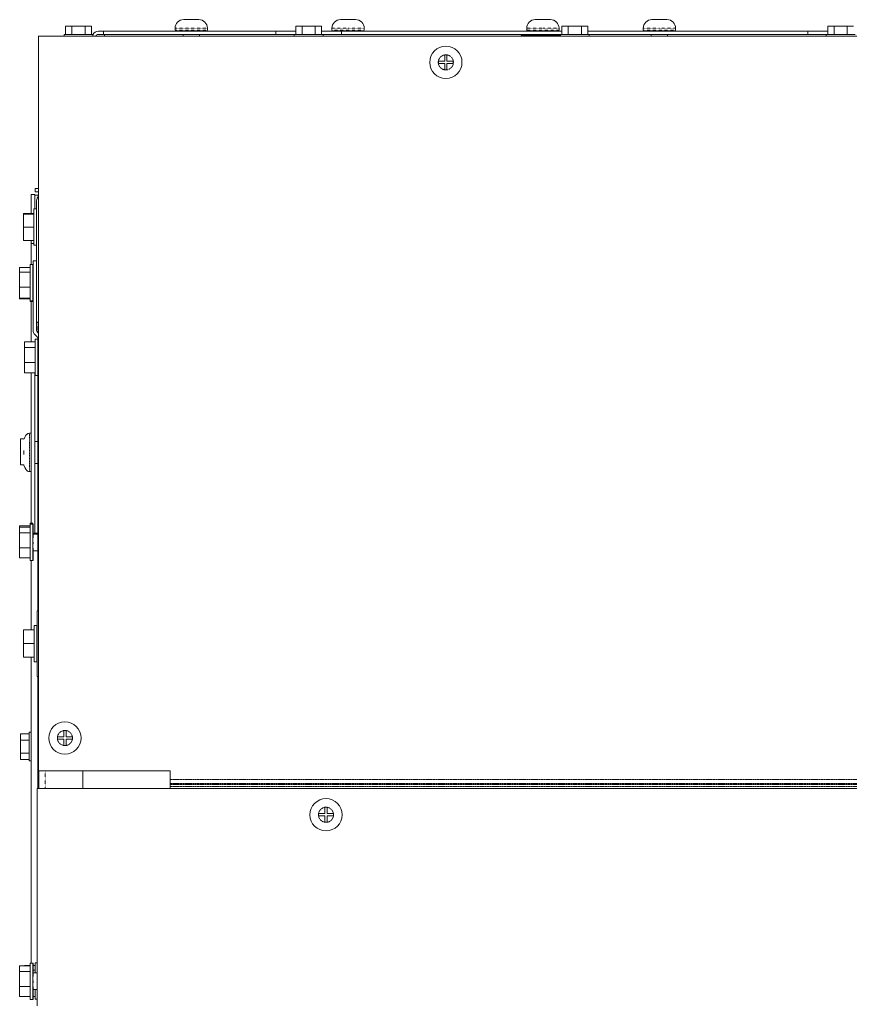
# Model space of a CAD drawing. Header units: millimetres. Extents: x 60499 to 556746, y 248297 to 497145.
# Drawn here: x 495372 to 503320, y 373118 to 382495 of the extents above; entities that cross this region are included whole.
import ezdxf

# ---------------------------------------------------------------- set-up
doc = ezdxf.new("R2010")
doc.units = ezdxf.units.MM
doc.linetypes.add('PHANTOM', pattern=[20, 10, -2, 2, -2, 2, -2])

msp = doc.modelspace()

# ---------------------------------------------------------------- linework, layer by layer
at = {"color": 7, "lineweight": 13, "ltscale": 1.24053e-05}
msp.add_line((495811.8, 382433.8), (495812.2, 382433.8), dxfattribs=at)
at = {"color": 7, "lineweight": 13, "ltscale": 0.00245}
for p, q in [((495811.8, 382351.5), (495811.8, 382433.8)), ((495812.2, 382351.5), (495812.2, 382433.8)), ((495872.8, 382351.5), (495872.8, 382433.8)), ((495998.8, 382351.5), (495998.8, 382433.8)), ((496059.4, 382351.5), (496059.4, 382433.8)), ((498013.5, 382351.5), (498013.5, 382433.8)), ((498074.1, 382351.5), (498074.1, 382433.8)), ((498200, 382351.5), (498200, 382433.8)), ((498260.7, 382351.5), (498260.7, 382433.8)), ((500559.2, 382351.5), (500559.2, 382433.8)), ((500619.8, 382351.5), (500619.8, 382433.8)), ((500745.8, 382351.5), (500745.8, 382433.8)), ((500806.4, 382351.5), (500806.4, 382433.8)), ((503102.6, 382351.5), (503102.6, 382433.8)), ((503163.2, 382351.5), (503163.2, 382433.8)), ((503289.2, 382351.5), (503289.2, 382433.8)), ((495464.3, 375661.2), (495382, 375661.2)), ((495464.3, 375600.6), (495382, 375600.6)), ((495464.3, 375474.6), (495382, 375474.6)), ((495464.3, 375414), (495382, 375414))]:
    msp.add_line(p, q, dxfattribs=at)
at = {"color": 7, "lineweight": 13, "ltscale": 0.001804}
for p, q in [((495812.2, 382433.8), (495872.8, 382433.8)), ((495998.8, 382433.8), (496059.4, 382433.8)), ((498013.5, 382433.8), (498074.1, 382433.8)), ((498200, 382433.8), (498260.7, 382433.8)), ((500559.2, 382433.8), (500619.8, 382433.8)), ((500745.8, 382433.8), (500806.4, 382433.8)), ((503102.6, 382433.8), (503163.2, 382433.8)), ((503289.2, 382433.8), (503349.8, 382433.8)), ((495382, 375600.6), (495382, 375661.2)), ((495382, 375414), (495382, 375474.6))]:
    msp.add_line(p, q, dxfattribs=at)
at = {"color": 7, "lineweight": 13, "ltscale": 0.00375}
for p, q in [((495872.8, 382433.8), (495998.8, 382433.8)), ((498074.1, 382433.8), (498200, 382433.8)), ((500619.8, 382433.8), (500745.8, 382433.8)), ((503163.2, 382433.8), (503289.2, 382433.8)), ((495382, 378296.2), (495382, 378422.1)), ((495382, 375474.6), (495382, 375600.6))]:
    msp.add_line(p, q, dxfattribs=at)
at = {"color": 7, "linetype": 'PHANTOM', "lineweight": 13, "ltscale": 0.0046}
for p, q in [((496859.6, 382413.2), (497014.2, 382413.2)), ((497014.2, 382413.2), (497168.7, 382413.2)), ((498359.6, 382413.2), (498514.1, 382413.2)), ((498514.1, 382413.2), (498668.6, 382413.2)), ((500223.1, 382413.2), (500377.6, 382413.2)), ((500377.6, 382413.2), (500532.2, 382413.2)), ((501338.4, 382413.2), (501492.9, 382413.2)), ((501492.9, 382413.2), (501647.5, 382413.2))]:
    msp.add_line(p, q, dxfattribs=at)
at = {"color": 7, "lineweight": 13, "ltscale": 0.000600019}
for p, q in [((496859.6, 382393), (496859.6, 382413.2)), ((497168.7, 382393), (497168.7, 382413.2)), ((498359.6, 382393), (498359.6, 382413.2)), ((498668.6, 382393), (498668.6, 382413.2)), ((500223.1, 382393), (500223.1, 382413.2)), ((500532.2, 382393), (500532.2, 382413.2)), ((501338.4, 382393), (501338.4, 382413.2)), ((501647.5, 382393), (501647.5, 382413.2))]:
    msp.add_line(p, q, dxfattribs=at)
at = {"color": 7, "lineweight": 13, "ltscale": 2.46904e-05}
msp.add_line((496941.9, 382495.5), (496942.8, 382495.5), dxfattribs=at)
at = {"color": 7, "lineweight": 13, "ltscale": 0.0018}
for p, q in [((496942.8, 382495.5), (497003.2, 382495.5)), ((497025.1, 382495.5), (497085.6, 382495.5)), ((498442.7, 382495.5), (498503.2, 382495.5)), ((498525, 382495.5), (498585.5, 382495.5)), ((500306.3, 382495.5), (500366.7, 382495.5)), ((500388.6, 382495.5), (500449, 382495.5)), ((501421.5, 382495.5), (501482, 382495.5)), ((501503.9, 382495.5), (501564.3, 382495.5)), ((499438.8, 382157.7), (499438.8, 382097.3)), ((499460.6, 382097.3), (499460.6, 382157.7)), ((499438.8, 382097.3), (499378.3, 382097.3)), ((499378.3, 382075.4), (499438.8, 382075.4)), ((499438.8, 382075.4), (499438.8, 382014.9)), ((499521.1, 382097.3), (499460.6, 382097.3)), ((499460.6, 382075.4), (499521.1, 382075.4)), ((499460.6, 382014.9), (499460.6, 382075.4)), ((495794.8, 375691.1), (495794.8, 375630.6)), ((495816.6, 375630.6), (495816.6, 375691.1)), ((495794.8, 375630.6), (495734.3, 375630.6)), ((495734.3, 375608.8), (495794.8, 375608.8)), ((495794.8, 375608.8), (495794.8, 375548.3)), ((495877.1, 375630.6), (495816.6, 375630.6)), ((495816.6, 375608.8), (495877.1, 375608.8)), ((495816.6, 375548.3), (495816.6, 375608.8)), ((498292.7, 374956.7), (498292.7, 374896.2)), ((498314.5, 374896.2), (498314.5, 374956.7)), ((498292.7, 374896.2), (498232.2, 374896.2)), ((498232.2, 374874.3), (498292.7, 374874.3)), ((498292.7, 374874.3), (498292.7, 374813.9)), ((498375, 374896.2), (498314.5, 374896.2)), ((498314.5, 374874.3), (498375, 374874.3)), ((498314.5, 374813.9), (498314.5, 374874.3))]:
    msp.add_line(p, q, dxfattribs=at)
at = {"color": 7, "lineweight": 13, "ltscale": 0.000325361}
for p, q in [((497003.2, 382495.5), (497014.2, 382495.5)), ((497014.2, 382495.5), (497025.1, 382495.5)), ((498514.1, 382495.5), (498525, 382495.5)), ((500377.6, 382495.5), (500388.6, 382495.5)), ((501482, 382495.5), (501492.9, 382495.5))]:
    msp.add_line(p, q, dxfattribs=at)
at = {"color": 7, "lineweight": 13, "ltscale": 2.47505e-05}
for p, q in [((497085.6, 382495.5), (497086.4, 382495.5)), ((498585.5, 382495.5), (498586.3, 382495.5)), ((500449, 382495.5), (500449.9, 382495.5))]:
    msp.add_line(p, q, dxfattribs=at)
at = {"color": 7, "lineweight": 13, "ltscale": 2.47204e-05}
for p, q in [((498441.9, 382495.5), (498442.7, 382495.5)), ((501420.7, 382495.5), (501421.5, 382495.5))]:
    msp.add_line(p, q, dxfattribs=at)
at = {"color": 7, "lineweight": 13, "ltscale": 0.000325391}
for p, q in [((498503.2, 382495.5), (498514.1, 382495.5)), ((501492.9, 382495.5), (501503.9, 382495.5))]:
    msp.add_line(p, q, dxfattribs=at)
at = {"color": 7, "lineweight": 13, "ltscale": 2.47054e-05}
msp.add_line((500305.4, 382495.5), (500306.3, 382495.5), dxfattribs=at)
at = {"color": 7, "lineweight": 13, "ltscale": 0.000325376}
msp.add_line((500366.7, 382495.5), (500377.6, 382495.5), dxfattribs=at)
at = {"color": 7, "lineweight": 13, "ltscale": 2.47805e-05}
msp.add_line((501564.3, 382495.5), (501565.2, 382495.5), dxfattribs=at)
at = {"color": 7, "lineweight": 13, "ltscale": 0.03937}
for p, q in [((512370.3, 382338.3), (495553.8, 382338.3)), ((495553.8, 382338.3), (495553.8, 375304.8)), ((496174.3, 382384.6), (497822.1, 382384.6)), ((496174.3, 382354.4), (497822.1, 382354.4)), ((496184.8, 382351.9), (496936.5, 382351.9)), ((497091.9, 382351.9), (498013.5, 382351.9)), ((498260.7, 382351.9), (500300, 382351.9)), ((498451.9, 382384.6), (500559.2, 382384.6)), ((498451.9, 382354.4), (500559.2, 382354.4)), ((500806.4, 382384.6), (502911.4, 382384.6)), ((500806.4, 382354.4), (502911.4, 382354.4)), ((501570.6, 382351.9), (503102.6, 382351.9)), ((495534.9, 380761.6), (495534.9, 379598.9)), ((495501.6, 379522.3), (495501.6, 380186.4)), ((495534.9, 379522.3), (495534.9, 380186.4)), ((495546.5, 376838.5), (495546.5, 379442.1)), ((495483.6, 379116), (495483.6, 377675.9)), ((495517.2, 377581.4), (495517.2, 379116)), ((495483.6, 376654.5), (495483.6, 377317.1)), ((495483.6, 373465.7), (495483.6, 376392.5)), ((495546.5, 375137.2), (495546.5, 376208.6)), ((495553.8, 375304.8), (496813.5, 375304.8)), ((514346, 375137.2), (495540.6, 375137.2)), ((495540.6, 363493.5), (495540.6, 375137.2))]:
    msp.add_line(p, q, dxfattribs=at)
at = {"color": 7, "lineweight": 13, "ltscale": 1.16844e-05}
msp.add_line((495797.7, 382351.5), (495798.1, 382351.5), dxfattribs=at)
at = {"color": 7, "lineweight": 13, "ltscale": 0.000392643}
for p, q in [((495797.7, 382351.5), (495797.7, 382338.3)), ((495798.1, 382351.5), (495798.1, 382338.3)), ((496073.6, 382351.5), (496073.6, 382338.3)), ((497999.3, 382351.5), (497999.3, 382338.3)), ((498274.8, 382351.5), (498274.8, 382338.3)), ((500545.1, 382351.5), (500545.1, 382338.3)), ((500820.6, 382351.5), (500820.6, 382338.3)), ((503088.5, 382351.5), (503088.5, 382338.3))]:
    msp.add_line(p, q, dxfattribs=at)
at = {"color": 7, "lineweight": 13, "ltscale": 0.0082}
for p, q in [((495798.1, 382351.5), (496073.6, 382351.5)), ((497999.3, 382351.5), (498274.8, 382351.5)), ((500545.1, 382351.5), (500820.6, 382351.5)), ((503088.5, 382351.5), (503364, 382351.5)), ((495464.3, 375399.8), (495464.3, 375675.3)), ((495483.6, 375399.8), (495483.6, 375675.3))]:
    msp.add_line(p, q, dxfattribs=at)
at = {"color": 7, "lineweight": 13, "ltscale": 0.00145}
for p, q in [((496125.6, 382384.6), (496174.3, 382384.6)), ((496125.6, 382354.4), (496174.3, 382354.4))]:
    msp.add_line(p, q, dxfattribs=at)
at = {"color": 7, "lineweight": 13, "ltscale": 0.000900028}
for p, q in [((496174.3, 382384.6), (496174.3, 382354.4)), ((497822.1, 382384.6), (497822.1, 382354.4)), ((498451.9, 382384.6), (498451.9, 382354.4)), ((502911.4, 382384.6), (502911.4, 382354.4))]:
    msp.add_line(p, q, dxfattribs=at)
at = {"color": 7, "lineweight": 13, "ltscale": 0.000405259}
msp.add_line((496184.8, 382351.9), (496184.8, 382338.3), dxfattribs=at)
at = {"color": 7, "linetype": 'PHANTOM', "lineweight": 13, "ltscale": 0.0092}
for p, q in [((497168.7, 382393), (496859.6, 382393)), ((498668.6, 382393), (498359.6, 382393)), ((500532.2, 382393), (500223.1, 382393)), ((501647.5, 382393), (501338.4, 382393))]:
    msp.add_line(p, q, dxfattribs=at)
at = {"color": 7, "lineweight": 13, "ltscale": 0.0087}
for p, q in [((497160.3, 382384.6), (496868, 382384.6)), ((498660.2, 382384.6), (498368, 382384.6)), ((500523.8, 382384.6), (500231.5, 382384.6)), ((501639.1, 382384.6), (501346.8, 382384.6))]:
    msp.add_line(p, q, dxfattribs=at)
at = {"color": 7, "lineweight": 13, "ltscale": 0.000479751}
for p, q in [((496936.5, 382338.3), (496936.5, 382354.4)), ((497091.8, 382338.3), (497091.8, 382354.4))]:
    msp.add_line(p, q, dxfattribs=at)
at = {"color": 7, "lineweight": 13, "ltscale": 0.005697}
for p, q in [((497822.1, 382384.6), (498013.5, 382384.6)), ((497822.1, 382354.4), (498013.5, 382354.4))]:
    msp.add_line(p, q, dxfattribs=at)
at = {"color": 7, "lineweight": 13, "ltscale": 0.005694}
for p, q in [((498260.7, 382384.6), (498451.9, 382384.6)), ((498260.7, 382354.4), (498451.9, 382354.4))]:
    msp.add_line(p, q, dxfattribs=at)
at = {"color": 7, "lineweight": 13, "ltscale": 7.49723e-05}
msp.add_line((498436.4, 382351.9), (498436.4, 382354.4), dxfattribs=at)
at = {"color": 7, "lineweight": 13, "ltscale": 7.46119e-05}
msp.add_line((498591.8, 382351.9), (498591.8, 382354.4), dxfattribs=at)
at = {"color": 7, "lineweight": 13, "ltscale": 0.00012976}
msp.add_line((500171, 382342.6), (500171, 382338.3), dxfattribs=at)
at = {"color": 7, "lineweight": 13, "ltscale": 0.011135}
msp.add_line((500545.1, 382342.6), (500171, 382342.6), dxfattribs=at)
at = {"color": 7, "lineweight": 13, "ltscale": 0.000349871}
for p, q in [((500300, 382342.6), (500300, 382354.4)), ((500455.3, 382342.6), (500455.3, 382354.4))]:
    msp.add_line(p, q, dxfattribs=at)
at = {"color": 7, "lineweight": 13, "ltscale": 0.003093}
msp.add_line((500455.3, 382351.9), (500559.2, 382351.9), dxfattribs=at)
at = {"color": 7, "lineweight": 13, "ltscale": 0.018124}
msp.add_line((500806.4, 382351.9), (501415.3, 382351.9), dxfattribs=at)
at = {"color": 7, "lineweight": 13, "ltscale": 0.000479871}
for p, q in [((501415.2, 382338.3), (501415.2, 382354.4)), ((501570.6, 382338.3), (501570.6, 382354.4))]:
    msp.add_line(p, q, dxfattribs=at)
at = {"color": 7, "lineweight": 13, "ltscale": 0.005693}
for p, q in [((502911.4, 382384.6), (503102.6, 382384.6)), ((502911.4, 382354.4), (503102.6, 382354.4))]:
    msp.add_line(p, q, dxfattribs=at)
at = {"color": 7, "lineweight": 13, "ltscale": 0.00065}
for p, q in [((499460.6, 382157.7), (499438.8, 382157.7)), ((499378.3, 382097.3), (499378.3, 382075.4)), ((495816.6, 375691.1), (495794.8, 375691.1)), ((495734.3, 375630.6), (495734.3, 375608.8)), ((498314.5, 374956.7), (498292.7, 374956.7)), ((498232.2, 374896.2), (498232.2, 374874.3))]:
    msp.add_line(p, q, dxfattribs=at)
at = {"color": 7, "lineweight": 13, "ltscale": 0.000650721}
for p, q in [((499521.1, 382075.4), (499521.1, 382097.3)), ((495877.1, 375608.8), (495877.1, 375630.6)), ((498375, 374874.3), (498375, 374896.2))]:
    msp.add_line(p, q, dxfattribs=at)
at = {"color": 7, "lineweight": 13, "ltscale": 0.000650706}
msp.add_line((499438.8, 382014.9), (499460.6, 382014.9), dxfattribs=at)
at = {"color": 7, "lineweight": 13, "ltscale": 0.005402}
msp.add_line((495483.6, 380638.5), (495483.6, 380820), dxfattribs=at)
at = {"color": 7, "lineweight": 13, "ltscale": 0.000999991}
msp.add_line((495483.6, 380820), (495517.2, 380820), dxfattribs=at)
at = {"color": 7, "lineweight": 13, "ltscale": 0.004074}
msp.add_line((495517.2, 380683.1), (495517.2, 380820), dxfattribs=at)
at = {"color": 7, "lineweight": 13, "ltscale": 0.000999871}
msp.add_line((495520.5, 380879.6), (495520.5, 380846), dxfattribs=at)
at = {"color": 7, "lineweight": 13, "ltscale": 0.000989058}
for p, q in [((495520.5, 380879.6), (495553.8, 380879.6)), ((495520.5, 380846), (495553.8, 380846))]:
    msp.add_line(p, q, dxfattribs=at)
at = {"color": 7, "lineweight": 13, "ltscale": 0.000875007}
msp.add_line((495546.6, 380816.6), (495517.2, 380816.6), dxfattribs=at)
at = {"color": 7, "linetype": 'PHANTOM', "lineweight": 13, "ltscale": 0.000555084}
msp.add_line((495546.6, 380798), (495546.6, 380816.6), dxfattribs=at)
at = {"color": 7, "lineweight": 13, "ltscale": 0.000214104}
msp.add_line((495546.6, 380816.6), (495553.8, 380816.6), dxfattribs=at)
at = {"color": 7, "lineweight": 13, "ltscale": 0.003}
for p, q in [((495508.9, 380638.5), (495408.1, 380638.5)), ((495508.9, 380633.3), (495408.1, 380633.3)), ((495508.9, 380508.6), (495408.1, 380508.6)), ((495508.9, 380380.1), (495408.1, 380380.1)), ((495473.5, 380123.6), (495372.7, 380123.6)), ((495473.5, 380079.3), (495372.7, 380079.3)), ((495473.5, 379933.7), (495372.7, 379933.7)), ((495473.5, 379829.3), (495372.7, 379829.3)), ((495473.5, 379823), (495372.7, 379823)), ((495520.5, 379411.1), (495419.7, 379411.1)), ((495520.5, 379356.9), (495419.7, 379356.9)), ((495520.5, 379212.8), (495419.7, 379212.8)), ((495520.5, 379116), (495419.7, 379116)), ((495473.2, 377649.2), (495372.4, 377649.2)), ((495473.2, 377638.5), (495372.4, 377638.5)), ((495473.2, 377584.3), (495372.4, 377584.3)), ((495473.2, 377440.2), (495372.4, 377440.2)), ((495473.2, 377343.5), (495372.4, 377343.5)), ((495511.1, 376654.6), (495410.4, 376654.6)), ((495511.1, 376523.5), (495410.4, 376523.5)), ((495511.1, 376392.5), (495410.4, 376392.5)), ((495473.2, 373439.4), (495372.4, 373439.4)), ((495473.2, 373385.2), (495372.4, 373385.2)), ((495473.2, 373241.1), (495372.4, 373241.1)), ((495473.2, 373144.4), (495372.4, 373144.4))]:
    msp.add_line(p, q, dxfattribs=at)
at = {"color": 7, "lineweight": 13, "ltscale": 0.000155351}
msp.add_line((495408.1, 380633.3), (495408.1, 380638.5), dxfattribs=at)
at = {"color": 7, "lineweight": 13, "ltscale": 0.003712}
msp.add_line((495408.1, 380508.6), (495408.1, 380633.3), dxfattribs=at)
at = {"color": 7, "lineweight": 13, "ltscale": 0.007741}
msp.add_line((495508.9, 380423.1), (495508.9, 380683.2), dxfattribs=at)
at = {"color": 7, "lineweight": 13, "ltscale": 0.000774984}
for p, q in [((495534.9, 380683.2), (495508.9, 380683.2)), ((495534.9, 380335.5), (495508.9, 380335.5)), ((495546.5, 379437.4), (495520.5, 379437.4)), ((495546.5, 379089.7), (495520.5, 379089.7))]:
    msp.add_line(p, q, dxfattribs=at)
at = {"color": 7, "lineweight": 13, "ltscale": 0.000680758}
msp.add_line((495534.9, 380683.2), (495534.9, 380660.3), dxfattribs=at)
at = {"color": 7, "lineweight": 13, "ltscale": 0.003131}
msp.add_line((495534.9, 380660.3), (495534.9, 380555.1), dxfattribs=at)
at = {"color": 7, "lineweight": 13, "ltscale": 0.003929}
msp.add_line((495534.9, 380555.1), (495534.9, 380423.1), dxfattribs=at)
at = {"color": 7, "lineweight": 13, "ltscale": 0.003825}
msp.add_line((495408.1, 380380.1), (495408.1, 380508.6), dxfattribs=at)
at = {"color": 7, "lineweight": 13, "ltscale": 0.000855093}
msp.add_line((495483.6, 380380.1), (495483.6, 380351.4), dxfattribs=at)
at = {"color": 7, "lineweight": 13, "ltscale": 0.000752517}
msp.add_line((495508.9, 380351.4), (495483.6, 380351.4), dxfattribs=at)
at = {"color": 7, "lineweight": 13, "ltscale": 0.005987}
msp.add_line((495483.6, 380150.3), (495483.6, 380351.4), dxfattribs=at)
at = {"color": 7, "lineweight": 13, "ltscale": 0.002609}
msp.add_line((495508.9, 380423.1), (495508.9, 380335.5), dxfattribs=at)
at = {"color": 7, "lineweight": 13, "ltscale": 0.002426}
msp.add_line((495534.9, 380423.1), (495534.9, 380341.6), dxfattribs=at)
at = {"color": 7, "lineweight": 13, "ltscale": 0.000182865}
msp.add_line((495534.9, 380341.6), (495534.9, 380335.5), dxfattribs=at)
at = {"color": 7, "lineweight": 13, "ltscale": 0.000989989}
msp.add_line((495534.9, 380186.4), (495501.6, 380186.4), dxfattribs=at)
at = {"color": 7, "lineweight": 13, "ltscale": 0.001318}
msp.add_line((495372.7, 380079.3), (495372.7, 380123.6), dxfattribs=at)
at = {"color": 7, "lineweight": 13, "ltscale": 0.004334}
msp.add_line((495372.7, 379933.7), (495372.7, 380079.3), dxfattribs=at)
at = {"color": 7, "lineweight": 13, "ltscale": 0.000237172}
for p, q in [((495473.5, 380150.3), (495473.5, 380142.3)), ((495499.5, 380150.3), (495499.5, 380142.3))]:
    msp.add_line(p, q, dxfattribs=at)
at = {"color": 7, "lineweight": 13, "ltscale": 0.000775014}
for p, q in [((495499.5, 380150.3), (495473.5, 380150.3)), ((495499.5, 379802.6), (495473.5, 379802.6)), ((495499.5, 379796.3), (495473.5, 379796.3)), ((495499.2, 377675.9), (495473.2, 377675.9)), ((495499.2, 377664.8), (495473.2, 377664.8)), ((495499.2, 377317.2), (495473.2, 377317.2)), ((495537.2, 376697.4), (495511.1, 376697.4)), ((495537.2, 376349.7), (495511.1, 376349.7)), ((495499.2, 373465.7), (495473.2, 373465.7)), ((495499.2, 373118), (495473.2, 373118))]:
    msp.add_line(p, q, dxfattribs=at)
at = {"color": 7, "lineweight": 13, "ltscale": 0.010113}
msp.add_line((495473.5, 379802.6), (495473.5, 380142.3), dxfattribs=at)
at = {"color": 7, "lineweight": 13, "ltscale": 0.002541}
for p, q in [((495499.5, 380142.3), (495499.5, 380056.9)), ((495501.6, 380142.3), (495501.6, 380056.9))]:
    msp.add_line(p, q, dxfattribs=at)
at = {"color": 7, "lineweight": 13, "ltscale": 6.2507e-05}
for p, q in [((495499.5, 380142.3), (495501.6, 380142.3)), ((495499.5, 380056.9), (495501.6, 380056.9)), ((495499.5, 380005.6), (495501.6, 380005.6)), ((495499.5, 379960.7), (495501.6, 379960.7)), ((495499.5, 379924.4), (495501.6, 379924.4)), ((495499.5, 379910.3), (495501.6, 379910.3)), ((495499.5, 379822.3), (495501.6, 379822.3)), ((495499.5, 379810.5), (495501.6, 379810.5)), ((495499.5, 379804.3), (495501.6, 379804.3)), ((495499.2, 377667.9), (495501.3, 377667.9)), ((495499.2, 377664.4), (495501.3, 377664.4)), ((495499.2, 377604.6), (495501.3, 377604.6)), ((495499.2, 377536.3), (495501.3, 377536.3)), ((495499.2, 377493.5), (495501.3, 377493.5)), ((495499.2, 377478.3), (495501.3, 377478.3)), ((495499.2, 377477), (495501.3, 377477)), ((495499.2, 377436.7), (495501.3, 377436.7)), ((495499.2, 377359.4), (495501.3, 377359.4)), ((495499.2, 377317.6), (495501.3, 377317.6)), ((495499.2, 373465.3), (495501.3, 373465.3)), ((495499.2, 373405.5), (495501.3, 373405.5)), ((495499.2, 373337.2), (495501.3, 373337.2)), ((495499.2, 373294.4), (495501.3, 373294.4)), ((495499.2, 373279.2), (495501.3, 373279.2)), ((495499.2, 373277.9), (495501.3, 373277.9)), ((495499.2, 373237.6), (495501.3, 373237.6)), ((495499.2, 373160.3), (495501.3, 373160.3)), ((495499.2, 373118.5), (495501.3, 373118.5))]:
    msp.add_line(p, q, dxfattribs=at)
at = {"color": 7, "lineweight": 13, "ltscale": 0.003945}
msp.add_line((495499.5, 380056.9), (495499.5, 379924.4), dxfattribs=at)
at = {"color": 7, "lineweight": 13, "ltscale": 0.001528}
msp.add_line((495501.6, 380056.9), (495501.6, 380005.6), dxfattribs=at)
at = {"color": 7, "lineweight": 13, "ltscale": 0.003109}
msp.add_line((495372.7, 379829.3), (495372.7, 379933.7), dxfattribs=at)
at = {"color": 7, "lineweight": 13, "ltscale": 0.003038}
msp.add_line((495499.5, 379924.4), (495499.5, 379822.3), dxfattribs=at)
at = {"color": 7, "lineweight": 13, "ltscale": 0.001081}
msp.add_line((495501.6, 379960.7), (495501.6, 379924.4), dxfattribs=at)
at = {"color": 7, "lineweight": 13, "ltscale": 0.002619}
msp.add_line((495501.6, 379910.3), (495501.6, 379822.3), dxfattribs=at)
at = {"color": 7, "lineweight": 13, "ltscale": 0.00018659}
msp.add_line((495372.7, 379823), (495372.7, 379829.3), dxfattribs=at)
at = {"color": 7, "lineweight": 13, "ltscale": 0.000209057}
msp.add_line((495473.5, 379796.3), (495473.5, 379803.3), dxfattribs=at)
at = {"color": 7, "lineweight": 13, "ltscale": 0.011468}
msp.add_line((495483.6, 379411), (495483.6, 379796.3), dxfattribs=at)
at = {"color": 7, "lineweight": 13, "ltscale": 0.000588485}
msp.add_line((495499.5, 379822.3), (495499.5, 379802.6), dxfattribs=at)
at = {"color": 7, "lineweight": 13, "ltscale": 0.00018683}
msp.add_line((495499.5, 379802.6), (495499.5, 379796.3), dxfattribs=at)
at = {"color": 7, "lineweight": 13, "ltscale": 0.000351433}
msp.add_line((495501.6, 379822.3), (495501.6, 379810.5), dxfattribs=at)
at = {"color": 7, "lineweight": 13, "ltscale": 0.00018671}
msp.add_line((495501.6, 379810.5), (495501.6, 379804.3), dxfattribs=at)
at = {"color": 7, "lineweight": 13, "ltscale": 0.000561211}
msp.add_line((495534.9, 379598.9), (495553.8, 379598.9), dxfattribs=at)
at = {"color": 7, "linetype": 'PHANTOM', "lineweight": 13, "ltscale": 0.00295}
msp.add_line((495546.6, 379499.8), (495546.6, 379598.9), dxfattribs=at)
at = {"color": 7, "lineweight": 13, "ltscale": 0.000835875}
msp.add_line((495538.9, 379460.5), (495519, 379480.4), dxfattribs=at)
at = {"color": 7, "lineweight": 13, "ltscale": 0.009091}
for p, q in [((495520.5, 379437.4), (495520.5, 379132)), ((495473.2, 377664.8), (495473.2, 377359.4)), ((495473.2, 373465.7), (495473.2, 373160.3))]:
    msp.add_line(p, q, dxfattribs=at)
at = {"color": 7, "lineweight": 13, "ltscale": 0.000472703}
msp.add_line((495553.8, 379492.6), (495542.5, 379503.9), dxfattribs=at)
at = {"color": 7, "lineweight": 13, "ltscale": 1.36969e-05}
for p, q in [((495546.5, 379437.4), (495546.5, 379436.9)), ((495499.2, 377664.8), (495499.2, 377664.4)), ((495499.2, 373465.7), (495499.2, 373465.3))]:
    msp.add_line(p, q, dxfattribs=at)
at = {"color": 7, "lineweight": 13, "ltscale": 0.001778}
for p, q in [((495546.5, 379436.9), (495546.5, 379377.2)), ((495499.2, 377664.4), (495499.2, 377604.6)), ((495501.3, 377664.4), (495501.3, 377604.6)), ((495499.2, 373465.3), (495499.2, 373405.5)), ((495501.3, 373465.3), (495501.3, 373405.5))]:
    msp.add_line(p, q, dxfattribs=at)
at = {"color": 7, "lineweight": 13, "ltscale": 0.001613}
msp.add_line((495419.7, 379356.9), (495419.7, 379411.1), dxfattribs=at)
at = {"color": 7, "lineweight": 13, "ltscale": 0.00429}
for p, q in [((495419.7, 379212.8), (495419.7, 379356.9)), ((495372.4, 377440.2), (495372.4, 377584.3)), ((495372.4, 373241.1), (495372.4, 373385.2))]:
    msp.add_line(p, q, dxfattribs=at)
at = {"color": 7, "lineweight": 13, "ltscale": 0.00376}
for p, q in [((495546.5, 379377.2), (495546.5, 379250.9)), ((495499.2, 377604.6), (495499.2, 377478.3)), ((495499.2, 373405.5), (495499.2, 373279.2))]:
    msp.add_line(p, q, dxfattribs=at)
at = {"color": 7, "lineweight": 13, "ltscale": 0.003539}
for p, q in [((495546.5, 379250.9), (495546.5, 379132)), ((495499.2, 377478.3), (495499.2, 377359.4)), ((495499.2, 373279.2), (495499.2, 373160.3))]:
    msp.add_line(p, q, dxfattribs=at)
at = {"color": 7, "lineweight": 13, "ltscale": 0.00288}
for p, q in [((495419.7, 379116), (495419.7, 379212.8)), ((495372.4, 377343.5), (495372.4, 377440.2)), ((495372.4, 373144.4), (495372.4, 373241.1))]:
    msp.add_line(p, q, dxfattribs=at)
at = {"color": 7, "lineweight": 13, "ltscale": 0.001259}
for p, q in [((495520.5, 379089.7), (495520.5, 379132)), ((495546.5, 379132), (495546.5, 379089.7)), ((495473.2, 377317.2), (495473.2, 377359.4)), ((495499.2, 377359.4), (495499.2, 377317.2)), ((495473.2, 373118), (495473.2, 373160.3)), ((495499.2, 373160.3), (495499.2, 373118))]:
    msp.add_line(p, q, dxfattribs=at)
at = {"color": 7, "lineweight": 13, "ltscale": 0.00181}
msp.add_line((495382, 378422.1), (495382, 378483), dxfattribs=at)
at = {"color": 7, "lineweight": 13, "ltscale": 0.00099077}
msp.add_line((495415.3, 378483), (495382, 378483), dxfattribs=at)
at = {"color": 7, "lineweight": 13, "ltscale": 1.4628e-05}
for p, q in [((495413.3, 378477.4), (495413.8, 378477.4)), ((495413.8, 378229.6), (495413.3, 378229.6))]:
    msp.add_line(p, q, dxfattribs=at)
at = {"color": 7, "lineweight": 13, "ltscale": 0.000524986}
for p, q in [((495483.7, 378537), (495466, 378537)), ((495483.7, 378170), (495466, 378170))]:
    msp.add_line(p, q, dxfattribs=at)
at = {"color": 7, "linetype": 'PHANTOM', "lineweight": 13, "ltscale": 0.010925}
msp.add_line((495466, 378537), (495466, 378170), dxfattribs=at)
at = {"color": 7, "lineweight": 13, "ltscale": 0.000872905}
for p, q in [((495517.2, 378458.5), (495546.5, 378458.5)), ((495517.2, 378248.5), (495546.5, 378248.5))]:
    msp.add_line(p, q, dxfattribs=at)
at = {"color": 7, "lineweight": 13, "ltscale": 0.001798}
msp.add_line((495382, 378235.8), (495382, 378296.2), dxfattribs=at)
at = {"color": 7, "lineweight": 13, "ltscale": 0.000888704}
msp.add_line((495411.8, 378235.8), (495382, 378235.8), dxfattribs=at)
at = {"color": 7, "lineweight": 13, "ltscale": 0.00019271}
msp.add_line((495413.8, 378229.6), (495411.8, 378235.8), dxfattribs=at)
at = {"color": 7, "lineweight": 13, "ltscale": 0.000318392}
msp.add_line((495372.4, 377638.5), (495372.4, 377649.2), dxfattribs=at)
at = {"color": 7, "lineweight": 13, "ltscale": 0.001612}
for p, q in [((495372.4, 377584.3), (495372.4, 377638.5)), ((495372.4, 373385.2), (495372.4, 373439.4))]:
    msp.add_line(p, q, dxfattribs=at)
at = {"color": 7, "lineweight": 13, "ltscale": 0.000237052}
for p, q in [((495473.2, 377667.9), (495473.2, 377675.9)), ((495499.2, 377675.9), (495499.2, 377667.9)), ((495520.5, 373467.8), (495520.5, 373459.8))]:
    msp.add_line(p, q, dxfattribs=at)
at = {"color": 7, "lineweight": 13, "ltscale": 9.1793e-05}
msp.add_line((495473.2, 377667.9), (495473.2, 377664.8), dxfattribs=at)
at = {"color": 7, "lineweight": 13, "ltscale": 9.21535e-05}
msp.add_line((495499.2, 377667.9), (495499.2, 377664.8), dxfattribs=at)
at = {"color": 7, "lineweight": 13, "ltscale": 0.00010585}
msp.add_line((495501.3, 377667.9), (495501.3, 377664.4), dxfattribs=at)
at = {"color": 7, "lineweight": 13, "ltscale": 0.002034}
for p, q in [((495501.3, 377604.6), (495501.3, 377536.3)), ((495501.3, 373405.5), (495501.3, 373337.2))]:
    msp.add_line(p, q, dxfattribs=at)
at = {"color": 7, "lineweight": 13, "ltscale": 0.001345}
for p, q in [((495501.3, 377581.4), (495546.5, 377581.4)), ((495501.3, 377570.4), (495546.5, 377570.4)), ((495501.3, 377411.6), (495546.5, 377411.6))]:
    msp.add_line(p, q, dxfattribs=at)
at = {"color": 7, "lineweight": 13, "ltscale": 0.000452117}
for p, q in [((495501.3, 377493.5), (495501.3, 377478.3)), ((495501.3, 373294.4), (495501.3, 373279.2))]:
    msp.add_line(p, q, dxfattribs=at)
at = {"color": 7, "lineweight": 13, "ltscale": 4.09704e-05}
for p, q in [((495501.3, 377478.3), (495501.3, 377477)), ((495501.3, 373279.2), (495501.3, 373277.9))]:
    msp.add_line(p, q, dxfattribs=at)
at = {"color": 7, "lineweight": 13, "ltscale": 0.0023}
for p, q in [((495501.3, 377436.7), (495501.3, 377359.4)), ((495501.3, 373237.6), (495501.3, 373160.3))]:
    msp.add_line(p, q, dxfattribs=at)
at = {"color": 7, "lineweight": 13, "ltscale": 0.001245}
for p, q in [((495501.3, 377359.4), (495501.3, 377317.6)), ((495501.3, 373160.3), (495501.3, 373118.5))]:
    msp.add_line(p, q, dxfattribs=at)
at = {"color": 7, "lineweight": 13, "ltscale": 0.000431211}
for p, q in [((495539.3, 376838.5), (495553.8, 376838.5)), ((495539.3, 376208.6), (495553.8, 376208.6))]:
    msp.add_line(p, q, dxfattribs=at)
at = {"color": 7, "lineweight": 13, "ltscale": 0.01875}
msp.add_line((495539.3, 376838.5), (495539.3, 376208.6), dxfattribs=at)
at = {"color": 7, "lineweight": 13, "ltscale": 0.01035}
msp.add_line((495511.1, 376697.4), (495511.1, 376349.7), dxfattribs=at)
at = {"color": 7, "lineweight": 13, "ltscale": 0.001516}
for p, q in [((495537.2, 376697.4), (495537.2, 376646.5)), ((495539.3, 376697.4), (495539.3, 376646.5))]:
    msp.add_line(p, q, dxfattribs=at)
at = {"color": 7, "lineweight": 13, "ltscale": 6.24769e-05}
for p, q in [((495537.2, 376697.4), (495539.3, 376697.4)), ((495537.2, 376646.5), (495539.3, 376646.5)), ((495537.2, 376523.5), (495539.3, 376523.5)), ((495537.2, 376400.6), (495539.3, 376400.6)), ((495537.2, 376349.7), (495539.3, 376349.7))]:
    msp.add_line(p, q, dxfattribs=at)
at = {"color": 7, "lineweight": 13, "ltscale": 0.0039}
for p, q in [((495410.4, 376523.5), (495410.4, 376654.6)), ((495410.4, 376392.5), (495410.4, 376523.5))]:
    msp.add_line(p, q, dxfattribs=at)
at = {"color": 7, "lineweight": 13, "ltscale": 0.003659}
for p, q in [((495537.2, 376646.5), (495537.2, 376523.5)), ((495537.2, 376523.5), (495537.2, 376400.6))]:
    msp.add_line(p, q, dxfattribs=at)
at = {"color": 7, "lineweight": 13, "ltscale": 1.74815e-05}
for p, q in [((495537.8, 376583.9), (495537.2, 376583.9)), ((495537.8, 376457.9), (495537.2, 376457.9))]:
    msp.add_line(p, q, dxfattribs=at)
at = {"color": 7, "lineweight": 13, "ltscale": 0.001515}
msp.add_line((495537.2, 376400.6), (495537.2, 376349.7), dxfattribs=at)
at = {"color": 7, "lineweight": 13, "ltscale": 0.000574998}
for p, q in [((495464.3, 375675.3), (495483.6, 375675.3)), ((495464.3, 375399.8), (495483.6, 375399.8))]:
    msp.add_line(p, q, dxfattribs=at)
at = {"color": 7, "lineweight": 13, "ltscale": 0.000650691}
for p, q in [((495794.8, 375548.3), (495816.6, 375548.3)), ((498292.7, 374813.9), (498314.5, 374813.9))]:
    msp.add_line(p, q, dxfattribs=at)
at = {"color": 7, "lineweight": 13, "ltscale": 0.004989}
for p, q in [((495557.1, 375304.8), (495557.1, 375137.2)), ((495977, 375304.8), (495977, 375137.2))]:
    msp.add_line(p, q, dxfattribs=at)
at = {"color": 7, "linetype": 'PHANTOM', "lineweight": 13, "ltscale": 0.004989}
msp.add_line((495616.7, 375304.8), (495616.7, 375137.2), dxfattribs=at)
at = {"color": 7, "lineweight": 13, "ltscale": 0.002431}
msp.add_line((496813.5, 375223.1), (496813.5, 375304.8), dxfattribs=at)
at = {"color": 7, "linetype": 'PHANTOM', "lineweight": 13, "ltscale": 0.03937}
for p, q in [((512370.3, 375223.1), (496813.5, 375223.1)), ((512370.3, 375183.3), (496813.5, 375183.3)), ((512370.3, 375174.3), (496813.5, 375174.3)), ((512370.3, 375155.9), (496813.5, 375155.9))]:
    msp.add_line(p, q, dxfattribs=at)
at = {"color": 7, "lineweight": 13, "ltscale": 0.001184}
msp.add_line((496813.5, 375223.1), (496813.5, 375183.3), dxfattribs=at)
at = {"color": 7, "lineweight": 13, "ltscale": 0.000268771}
msp.add_line((496813.5, 375183.3), (496813.5, 375174.3), dxfattribs=at)
at = {"color": 7, "lineweight": 13, "ltscale": 0.000547995}
msp.add_line((496813.5, 375155.9), (496813.5, 375174.3), dxfattribs=at)
at = {"color": 7, "lineweight": 13, "ltscale": 0.000556165}
msp.add_line((496813.5, 375155.9), (496813.5, 375137.2), dxfattribs=at)
at = {"color": 7, "lineweight": 13, "ltscale": 0.001592}
msp.add_line((495473.2, 373441.1), (495419.7, 373441.1), dxfattribs=at)
at = {"color": 7, "lineweight": 13, "ltscale": 5.14233e-05}
msp.add_line((495419.7, 373439.4), (495419.7, 373441.1), dxfattribs=at)
at = {"color": 7, "lineweight": 13, "ltscale": 0.000569742}
msp.add_line((495520.5, 373441.1), (495501.3, 373441.1), dxfattribs=at)
at = {"color": 7, "lineweight": 13, "ltscale": 0.000599989}
for p, q in [((495540.6, 373467.8), (495520.5, 373467.8)), ((495540.6, 373120.1), (495520.5, 373120.1))]:
    msp.add_line(p, q, dxfattribs=at)
at = {"color": 7, "lineweight": 13, "ltscale": 0.002637}
msp.add_line((495520.5, 373371.3), (495520.5, 373459.8), dxfattribs=at)
at = {"color": 7, "lineweight": 13, "ltscale": 0.000569772}
for p, q in [((495520.5, 373396.8), (495501.3, 373396.8)), ((495520.5, 373146.8), (495501.3, 373146.8))]:
    msp.add_line(p, q, dxfattribs=at)
at = {"color": 7, "lineweight": 13, "ltscale": 0.00117}
for p, q in [((495501.3, 373371.3), (495540.6, 373371.3)), ((495501.3, 373212.5), (495540.6, 373212.5))]:
    msp.add_line(p, q, dxfattribs=at)
at = {"color": 7, "lineweight": 13, "ltscale": 0.002751}
msp.add_line((495520.5, 373120.1), (495520.5, 373212.5), dxfattribs=at)
at = {"color": 7, "lineweight": 13, "ltscale": 0.03937}
for points in [[(495415.4, 378483.2), (495421.7, 378497.9), (495429.3, 378511.4), (495438.7, 378523.4), (495444.1, 378528.4), (495450.2, 378532.6), (495457.6, 378535.7), (495466, 378537)], [(495413.3, 378229.6), (495421.5, 378209.5), (495432.1, 378191.5), (495442.8, 378179.7), (495449.3, 378174.9), (495457, 378171.4), (495466, 378170)]]:
    msp.add_lwpolyline(points, dxfattribs=at)
for centre in [(499449.7, 382086.3), (495805.7, 375619.7), (498303.6, 374885.3)]:
    msp.add_circle(centre, 154.5, dxfattribs=at)
at = {"color": 7, "linetype": 'PHANTOM', "lineweight": 13, "ltscale": 0.03937}
for centre in [(499449.7, 382086.3), (495805.7, 375619.7), (498303.6, 374885.3)]:
    msp.add_circle(centre, 72.2, dxfattribs=at)
at = {"color": 7, "lineweight": 13, "ltscale": 0.03937}
for centre, radius, start, end in [((496941.9, 382413.2), 82.3, 90, 179.99999), ((497086.4, 382413.2), 82.3, 0, 90), ((498441.9, 382413.2), 82.3, 90, 179.99999), ((498586.3, 382413.2), 82.3, 0, 90), ((500305.4, 382413.2), 82.3, 90, 179.99999), ((500449.9, 382413.2), 82.3, 0, 90), ((501420.7, 382413.2), 82.3, 90, 179.99999), ((501565.2, 382413.2), 82.3, 0, 90), ((496125.6, 382328.4), 56.3, 90, 157.71702), ((496125.6, 382328.4), 26, 90, 157.61351), ((496868, 382393), 8.4, 180.00001, 270), ((497160.3, 382393), 8.4, 270, 0), ((498368, 382393), 8.4, 180.00001, 270), ((498660.2, 382393), 8.4, 270, 0), ((500231.5, 382393), 8.4, 180.00001, 270), ((500523.8, 382393), 8.4, 270, 0), ((501346.8, 382393), 8.4, 180.00001, 270), ((501639.1, 382393), 8.4, 270, 0), ((495597.6, 380761.6), 62.7, 134.35309, 179.99999), ((495560.9, 379522.3), 59.3, 180.00001, 225), ((495560.9, 379522.3), 26, 180.00001, 225), ((495520.5, 379442.1), 26, 0, 45), ((495777.3, 378353.5), 364, 177.02404, 182.97596)]:
    msp.add_arc(centre, radius, start, end, dxfattribs=at)

doc.saveas('drawing.dxf')
